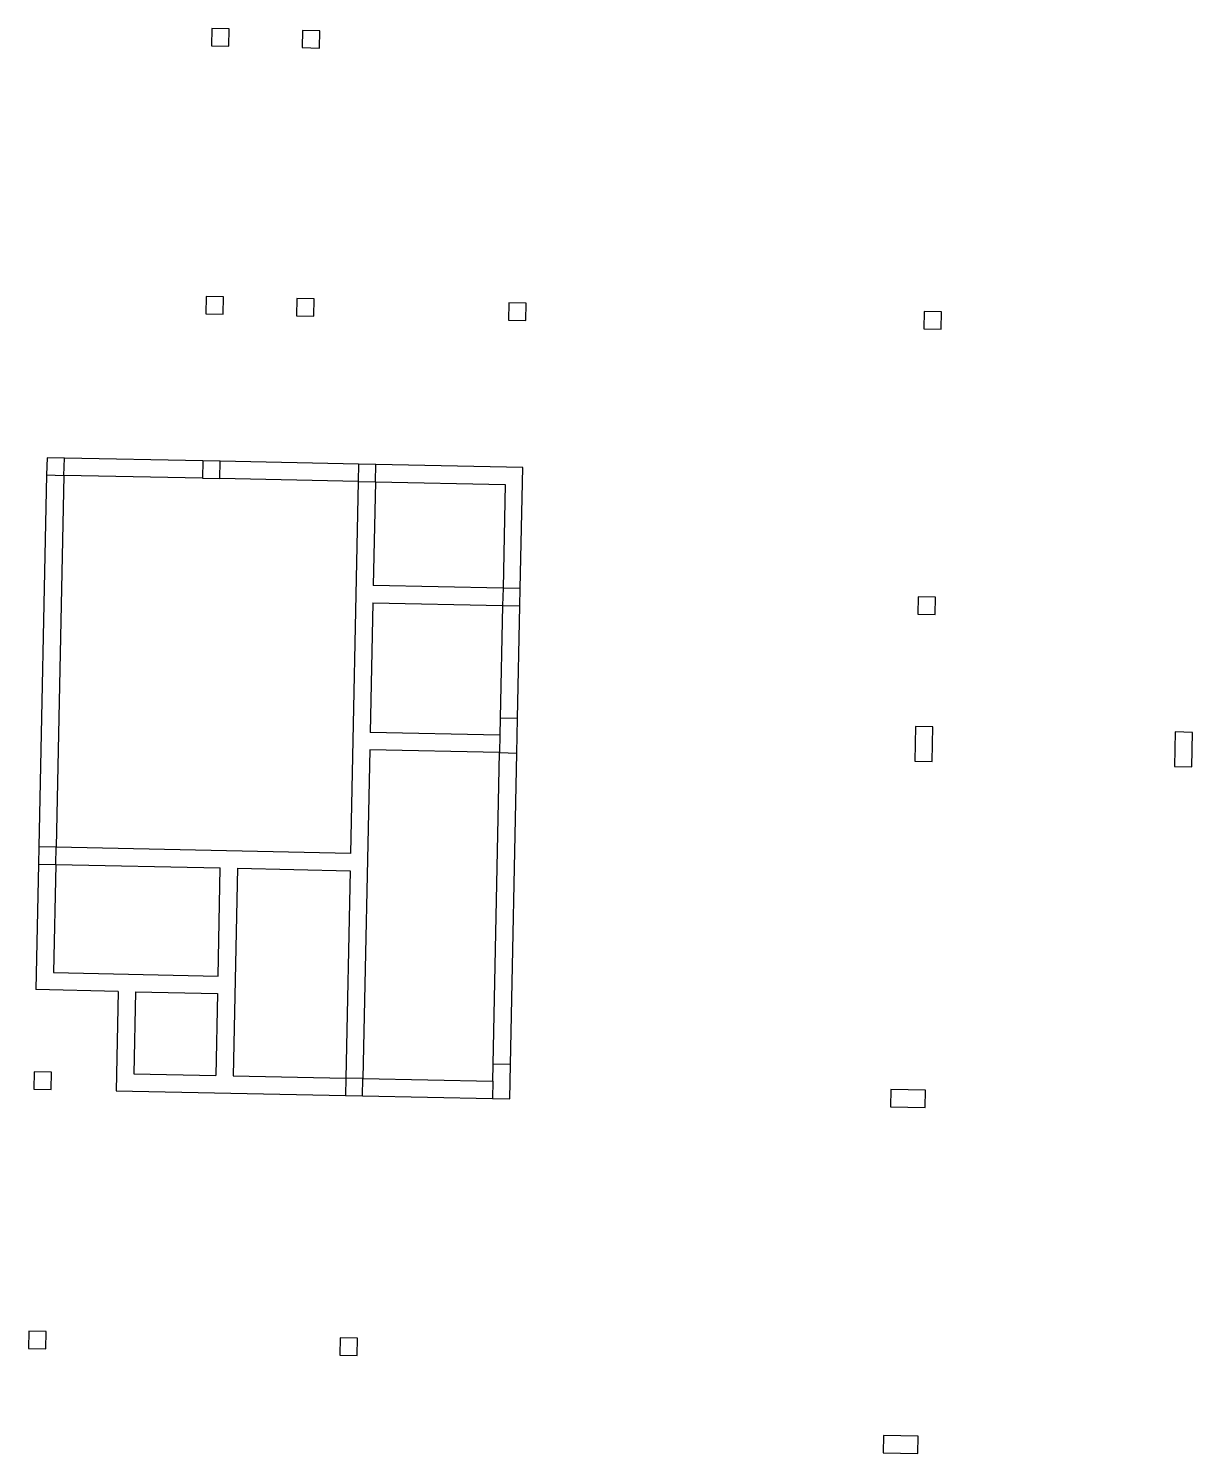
# Model space of a CAD drawing. Extents: x -8.3 to 5.2, y -4.1 to 12.4.
import ezdxf

# ---------------------------------------------------------------- set-up
doc = ezdxf.new("R2010")
doc.units = 0
doc.layers.add('SECTIONCUTEDGES', color=7, linetype='CONTINUOUS')

msp = doc.modelspace()

# ---------------------------------------------------------------- linework, layer by layer
at = {"layer": 'SECTIONCUTEDGES'}
for p, q in [((-6.181, 12.401), (-6.185, 12.201)), ((-5.981, 12.397), (-6.181, 12.401)), ((-5.985, 12.197), (-5.981, 12.397)), ((-5.131, 12.38), (-5.135, 12.18)), ((-4.931, 12.375), (-5.131, 12.38)), ((-4.935, 12.175), (-4.931, 12.375)), ((-6.185, 12.201), (-5.985, 12.197)), ((-5.135, 12.18), (-4.935, 12.175)), ((-6.245, 9.302), (-6.25, 9.102)), ((-6.045, 9.298), (-6.245, 9.302)), ((-6.05, 9.098), (-6.045, 9.298)), ((-5.196, 9.28), (-5.2, 9.08)), ((-4.996, 9.276), (-5.196, 9.28)), ((-5, 9.076), (-4.996, 9.276)), ((-2.746, 9.229), (-2.75, 9.029)), ((-2.546, 9.225), (-2.746, 9.229)), ((-2.55, 9.025), (-2.546, 9.225)), ((-6.25, 9.102), (-6.05, 9.098)), ((-5.2, 9.08), (-5, 9.076)), ((2.053, 9.13), (2.049, 8.93)), ((2.253, 9.126), (2.053, 9.13)), ((2.249, 8.926), (2.253, 9.126)), ((-2.75, 9.029), (-2.55, 9.025)), ((2.049, 8.93), (2.249, 8.926)), ((-8.084, 7.44), (-8.089, 7.24)), ((-7.884, 7.436), (-8.084, 7.44)), ((-7.889, 7.236), (-7.884, 7.436)), ((-6.285, 7.402), (-7.884, 7.436)), ((-6.285, 7.402), (-6.289, 7.203)), ((-6.085, 7.398), (-6.285, 7.402)), ((-6.089, 7.198), (-6.085, 7.398)), ((-4.485, 7.365), (-6.085, 7.398)), ((-4.485, 7.365), (-4.489, 7.165)), ((-4.285, 7.361), (-4.485, 7.365)), ((-4.289, 7.161), (-4.285, 7.361)), ((-2.586, 7.326), (-4.285, 7.361)), ((-2.615, 5.926), (-2.586, 7.326)), ((-8.089, 7.24), (-8.178, 2.941)), ((-8.089, 7.24), (-7.889, 7.236)), ((-7.889, 7.236), (-7.978, 2.937)), ((-6.289, 7.203), (-7.889, 7.236)), ((-6.289, 7.203), (-6.089, 7.198)), ((-4.489, 7.165), (-6.089, 7.198)), ((-4.489, 7.165), (-4.579, 2.866)), ((-4.489, 7.165), (-4.289, 7.161)), ((-4.289, 7.161), (-4.314, 5.961)), ((-4.289, 7.161), (-2.79, 7.13)), ((-2.79, 7.13), (-2.815, 5.93)), ((-2.815, 5.93), (-4.314, 5.961)), ((-2.815, 5.93), (-2.819, 5.73)), ((-2.615, 5.926), (-2.815, 5.93)), ((-2.619, 5.726), (-2.615, 5.926)), ((1.984, 5.831), (1.98, 5.631)), ((2.184, 5.826), (1.984, 5.831)), ((2.18, 5.626), (2.184, 5.826)), ((-4.318, 5.761), (-4.35, 4.262)), ((-4.318, 5.761), (-2.819, 5.73)), ((-2.819, 5.73), (-2.846, 4.43)), ((-2.819, 5.73), (-2.619, 5.726)), ((-2.646, 4.426), (-2.619, 5.726)), ((1.98, 5.631), (2.18, 5.626)), ((-2.846, 4.43), (-2.85, 4.231)), ((-2.646, 4.426), (-2.846, 4.43)), ((-2.654, 4.026), (-2.646, 4.426)), ((1.953, 4.331), (1.945, 3.931)), ((2.153, 4.327), (1.953, 4.331)), ((2.145, 3.927), (2.153, 4.327)), ((-2.85, 4.231), (-4.35, 4.262)), ((-2.85, 4.231), (-2.854, 4.031)), ((4.953, 4.269), (4.944, 3.869)), ((5.153, 4.264), (4.953, 4.269)), ((5.144, 3.865), (5.153, 4.264)), ((-4.354, 4.062), (-4.433, 0.262)), ((-2.854, 4.031), (-4.354, 4.062)), ((-2.929, 0.431), (-2.854, 4.031)), ((-2.854, 4.031), (-2.654, 4.026)), ((-2.729, 0.427), (-2.654, 4.026)), ((1.945, 3.931), (2.145, 3.927)), ((4.944, 3.869), (5.144, 3.865)), ((-8.178, 2.941), (-8.182, 2.741)), ((-7.978, 2.937), (-8.178, 2.941)), ((-7.982, 2.737), (-7.978, 2.937)), ((-4.579, 2.866), (-7.978, 2.937)), ((-8.182, 2.741), (-8.212, 1.291)), ((-8.182, 2.741), (-7.982, 2.737)), ((-7.982, 2.737), (-8.008, 1.487)), ((-7.982, 2.737), (-6.082, 2.697)), ((-6.108, 1.448), (-6.082, 2.697)), ((-5.882, 2.693), (-5.932, 0.294)), ((-5.882, 2.693), (-4.583, 2.666)), ((-4.583, 2.666), (-4.633, 0.267)), ((-8.008, 1.487), (-6.108, 1.448)), ((-7.262, 1.271), (-8.212, 1.291)), ((-7.262, 1.271), (-7.286, 0.122)), ((-7.062, 1.267), (-7.082, 0.317)), ((-7.062, 1.267), (-6.113, 1.248)), ((-6.113, 1.248), (-6.132, 0.298)), ((-8.232, 0.341), (-8.236, 0.141)), ((-8.032, 0.337), (-8.232, 0.341)), ((-8.036, 0.137), (-8.032, 0.337)), ((-2.933, 0.231), (-2.929, 0.431)), ((-2.729, 0.427), (-2.929, 0.431)), ((-2.737, 0.027), (-2.729, 0.427)), ((-7.082, 0.317), (-6.132, 0.298)), ((-5.932, 0.294), (-4.633, 0.267)), ((-4.633, 0.267), (-4.637, 0.067)), ((-4.433, 0.262), (-4.633, 0.267)), ((-4.437, 0.063), (-4.433, 0.262)), ((-4.433, 0.262), (-2.933, 0.231)), ((-2.933, 0.231), (-2.937, 0.031)), ((-8.236, 0.141), (-8.036, 0.137)), ((-7.286, 0.122), (-4.637, 0.067)), ((-4.637, 0.067), (-4.437, 0.063)), ((-4.437, 0.063), (-2.937, 0.031)), ((-2.937, 0.031), (-2.737, 0.027)), ((1.666, 0.136), (1.662, -0.064)), ((2.066, 0.128), (1.666, 0.136)), ((2.062, -0.072), (2.066, 0.128)), ((1.662, -0.064), (2.062, -0.072)), ((-8.294, -2.658), (-8.298, -2.858)), ((-8.094, -2.662), (-8.294, -2.658)), ((-8.098, -2.862), (-8.094, -2.662)), ((-4.695, -2.733), (-4.699, -2.933)), ((-4.495, -2.737), (-4.695, -2.733)), ((-4.499, -2.937), (-4.495, -2.737)), ((-8.298, -2.858), (-8.098, -2.862)), ((-4.699, -2.933), (-4.499, -2.937)), ((1.583, -3.863), (1.579, -4.063)), ((1.983, -3.872), (1.583, -3.863)), ((1.979, -4.071), (1.983, -3.872)), ((1.579, -4.063), (1.979, -4.071))]:
    msp.add_line(p, q, dxfattribs=at)

doc.saveas('drawing.dxf')
